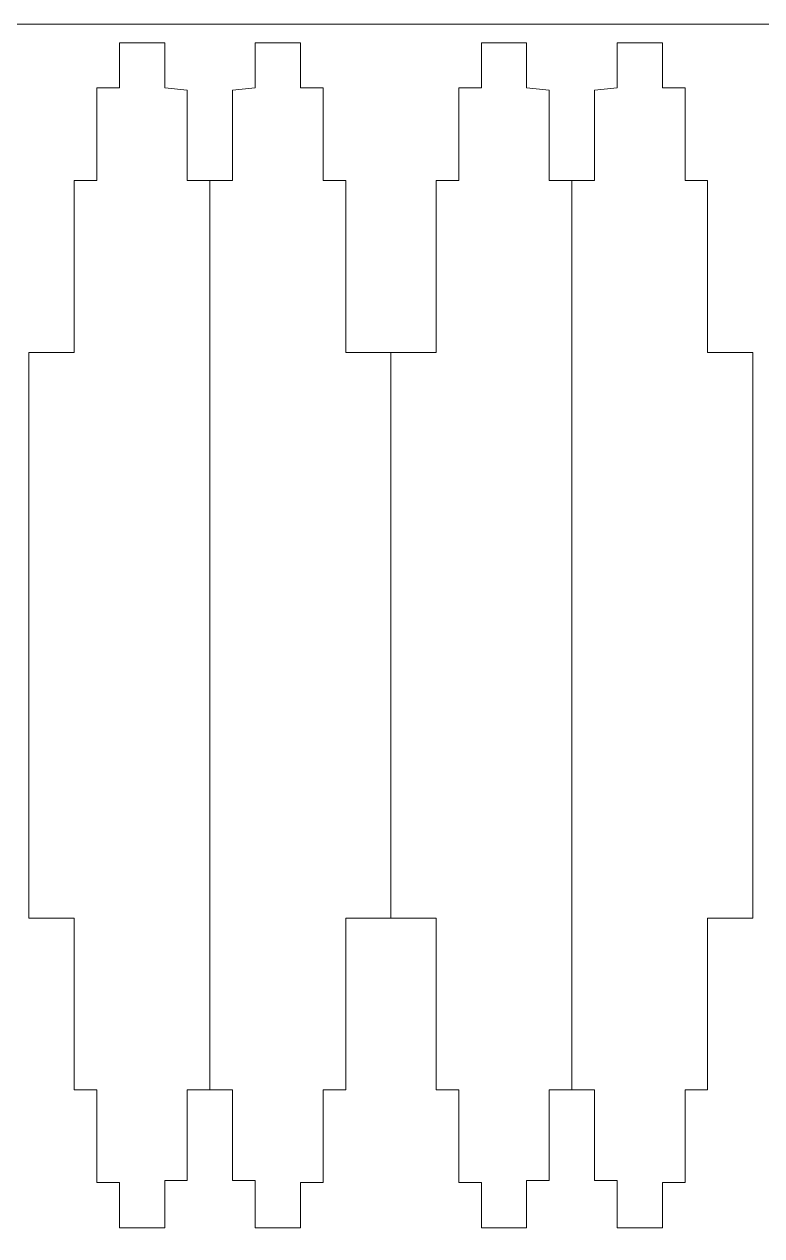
# Model space of a CAD drawing. Header units: inches. Extents: x -505 to 101, y 135 to 440.
# Drawn here: x -368.8 to -303.6, y 332.4 to 439.6 of the extents above; entities that cross this region are included whole.
import ezdxf

# ---------------------------------------------------------------- set-up
doc = ezdxf.new("R2010")
doc.units = ezdxf.units.IN
doc.header["$MEASUREMENT"] = 0
doc.layers.add('Capa 1', color=7, linetype='Continuous')
doc.layers.add('Capa 3', color=150, linetype='Continuous')

msp = doc.modelspace()

# ---------------------------------------------------------------- linework, layer by layer
at = {"layer": 'Capa 1', "color": 28, "lineweight": 9, "true_color": 0x11100b}
for points in [[(-368.41, 360.52), (-368.41, 410.52), (-364.41, 410.52), (-364.41, 425.72), (-362.41, 425.72), (-362.41, 433.92), (-360.41, 433.92), (-360.41, 437.92), (-356.41, 437.92), (-356.41, 433.92), (-354.41, 433.72), (-354.41, 425.72), (-352.41, 425.72), (-352.41, 345.32), (-354.41, 345.32), (-354.41, 337.32), (-356.41, 337.32), (-356.41, 333.12), (-360.41, 333.12), (-360.41, 337.12), (-362.41, 337.12), (-362.41, 345.32), (-364.41, 345.32), (-364.41, 360.52), (-368.41, 360.52)], [(-336.41, 360.52), (-336.41, 410.52), (-340.41, 410.52), (-340.41, 425.72), (-342.41, 425.72), (-342.41, 433.92), (-344.41, 433.92), (-344.41, 437.92), (-348.41, 437.92), (-348.41, 433.92), (-350.41, 433.72), (-350.41, 425.72), (-352.41, 425.72), (-352.41, 345.32), (-350.41, 345.32), (-350.41, 337.32), (-348.41, 337.32), (-348.41, 333.12), (-344.41, 333.12), (-344.41, 337.12), (-342.41, 337.12), (-342.41, 345.32), (-340.41, 345.32), (-340.41, 360.52), (-336.41, 360.52)], [(-336.41, 360.52), (-336.41, 410.52), (-332.41, 410.52), (-332.41, 425.72), (-330.41, 425.72), (-330.41, 433.92), (-328.41, 433.92), (-328.41, 437.92), (-324.41, 437.92), (-324.41, 433.92), (-322.41, 433.72), (-322.41, 425.72), (-320.41, 425.72), (-320.41, 345.32), (-322.41, 345.32), (-322.41, 337.32), (-324.41, 337.32), (-324.41, 333.12), (-328.41, 333.12), (-328.41, 337.12), (-330.41, 337.12), (-330.41, 345.32), (-332.41, 345.32), (-332.41, 360.52), (-336.41, 360.52)], [(-304.41, 360.52), (-304.41, 410.52), (-308.41, 410.52), (-308.41, 425.72), (-310.41, 425.72), (-310.41, 433.92), (-312.41, 433.92), (-312.41, 437.92), (-316.41, 437.92), (-316.41, 433.92), (-318.41, 433.72), (-318.41, 425.72), (-320.41, 425.72), (-320.41, 345.32), (-318.41, 345.32), (-318.41, 337.32), (-316.41, 337.32), (-316.41, 333.12), (-312.41, 333.12), (-312.41, 337.12), (-310.41, 337.12), (-310.41, 345.32), (-308.41, 345.32), (-308.41, 360.52), (-304.41, 360.52)]]:
    msp.add_lwpolyline(points, dxfattribs=at)
at = {"layer": 'Capa 3', "lineweight": 0}
msp.add_lwpolyline([(-505.12, 439.55), (100.88, 439.55), (100.88, 135.16), (-505.15, 135.22), (-505.12, 439.55)], dxfattribs=at)

doc.saveas('drawing.dxf')
